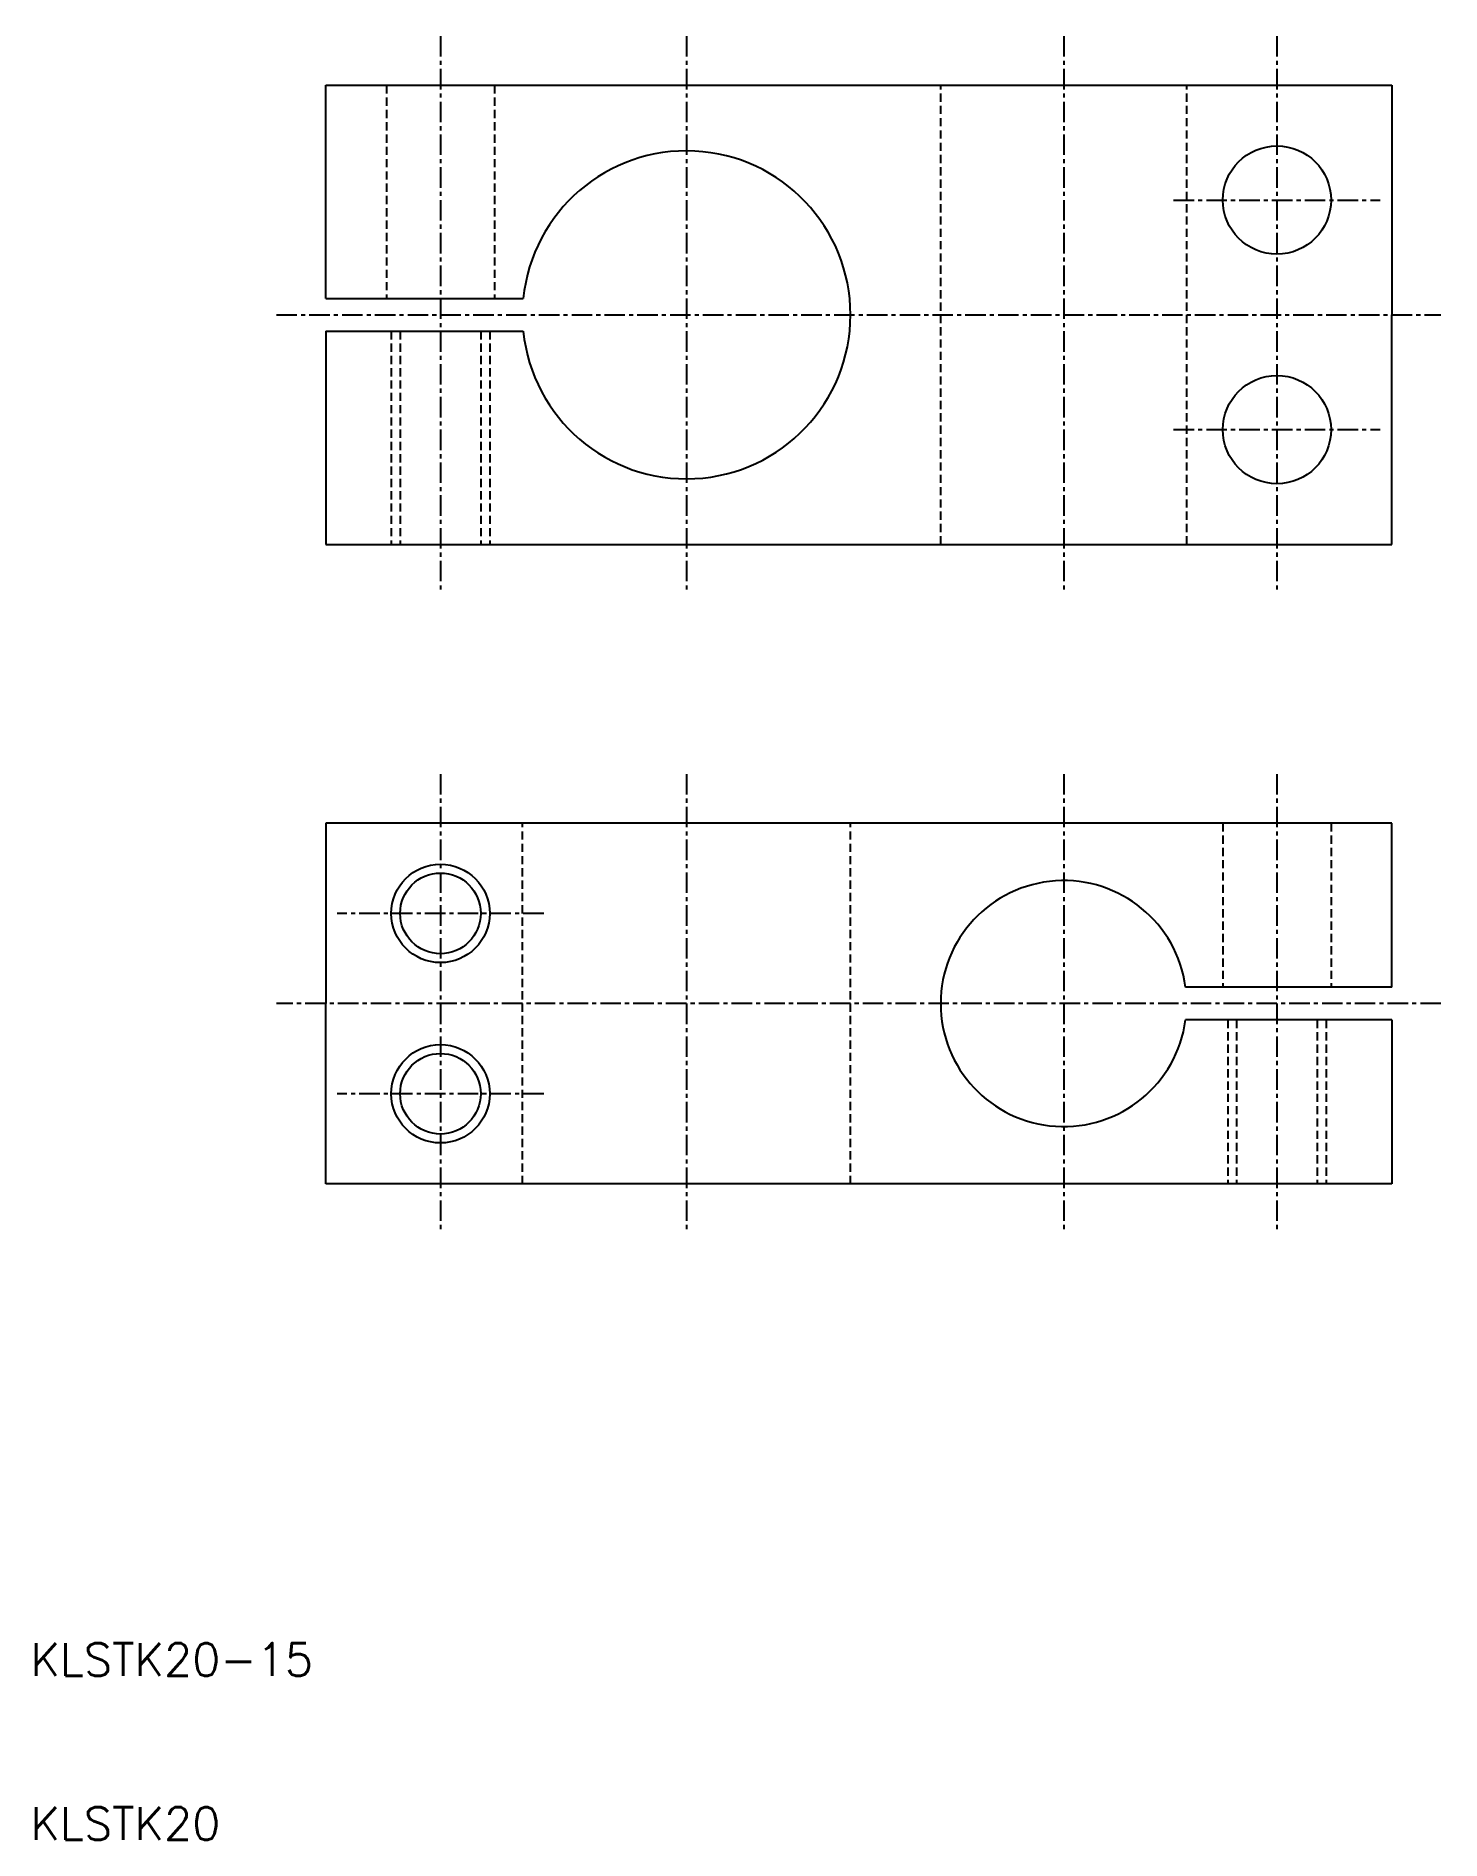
# Model space of a CAD drawing. Extents: x 10 to 96, y 10 to 120.
import ezdxf

# ---------------------------------------------------------------- set-up
doc = ezdxf.new("R2010")
doc.units = 0
doc.linetypes.add('CENTER', pattern=[2, 1.25, -0.25, 0.25, -0.25])
doc.linetypes.add('DASHED', pattern=[0.75, 0.5, -0.25])
doc.layers.get('0').update_dxf_attribs({"linetype": 'CONTINUOUS'})
doc.layers.add('CENTER', color=1, linetype='CENTER')
doc.styles.get("Standard").update_dxf_attribs({"font": 'txt.shx', "bigfont": 'extfont.shx'})

msp = doc.modelspace()

# ---------------------------------------------------------------- linework, layer by layer
for p, q in [((28, 117), (93, 117)), ((28, 104), (28, 117)), ((93, 117), (93, 103)), ((28, 104), (40.05, 104)), ((93, 89), (93, 103)), ((28, 102), (40.05, 102)), ((28, 102), (28, 89)), ((28, 89), (93, 89)), ((93, 72), (28, 72)), ((28, 72), (28, 61)), ((93, 62), (93, 72)), ((93, 62), (80.433, 62)), ((28, 50), (28, 61)), ((93, 60), (80.433, 60)), ((93, 60), (93, 50)), ((93, 50), (28, 50))]:
    msp.add_line(p, q)
at = {"color": 3, "linetype": 'DASHED'}
for p, q in [((31.7, 117), (31.7, 104)), ((38.3, 117), (38.3, 104)), ((65.5, 89), (65.5, 117)), ((80.5, 89), (80.5, 117)), ((32, 102), (32, 89)), ((32.541, 102), (32.541, 89)), ((37.459, 102), (37.459, 89)), ((38, 102), (38, 89)), ((40, 50), (40, 72)), ((60, 50), (60, 72)), ((82.7, 72), (82.7, 62)), ((89.3, 72), (89.3, 62)), ((83, 60), (83, 50)), ((83.541, 60), (83.541, 50)), ((88.459, 60), (88.459, 50)), ((89, 60), (89, 50))]:
    msp.add_line(p, q, dxfattribs=at)
for centre in [(86, 110), (86, 96)]:
    msp.add_circle(centre, 3.3)
at = {"color": 3, "linetype": 'CONTINUOUS'}
for centre in [(35, 66.5), (35, 55.5)]:
    msp.add_circle(centre, 3, dxfattribs=at)
at = {"color": 7, "linetype": 'CONTINUOUS'}
for centre in [(35, 66.5), (35, 55.5)]:
    msp.add_circle(centre, 2.458, dxfattribs=at)
for centre, radius, start, end in [((50, 103), 10, 185.73917, 174.26083), ((73, 61), 7.5, 7.66226, 352.33774)]:
    msp.add_arc(centre, radius, start, end)
at = {"layer": 'CENTER', "color": 1, "linetype": 'CENTER'}
for p, q in [((35, 120), (35, 86)), ((50, 120), (50, 86)), ((73, 120), (73, 86)), ((86, 120), (86, 86)), ((79.7, 110), (92.3, 110)), ((25, 103), (96, 103)), ((79.7, 96), (92.3, 96)), ((35, 75), (35, 47)), ((50, 75), (50, 47)), ((73, 75), (73, 47)), ((86, 75), (86, 47)), ((41.3, 66.5), (28.7, 66.5)), ((96, 61), (25, 61)), ((41.3, 55.5), (28.7, 55.5))]:
    msp.add_line(p, q, dxfattribs=at)

# ---------------------------------------------------------------- texts
for s, p in [('KLSTK20-15', (10, 20)), ('KLSTK20', (10, 10))]:
    msp.add_text(s, height=2).set_placement(p)

doc.saveas('drawing.dxf')
